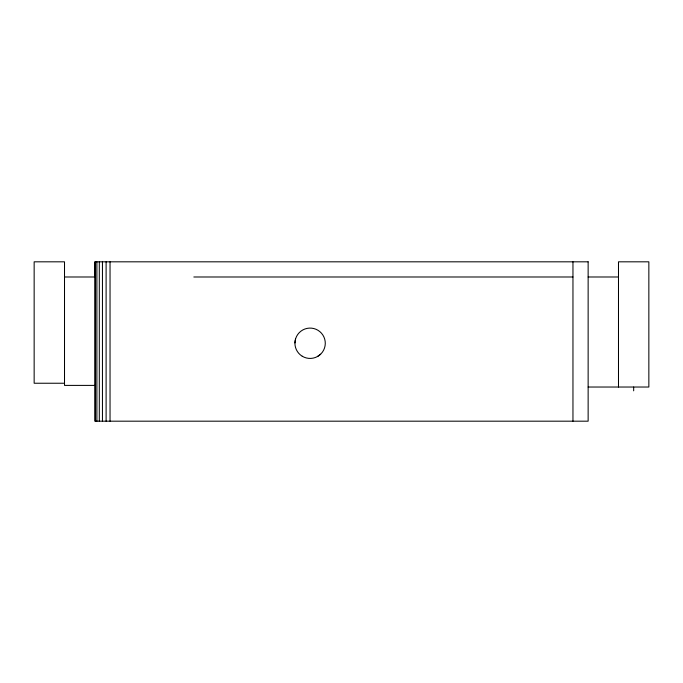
<?xml version="1.0" encoding="UTF-8"?>
<svg xmlns="http://www.w3.org/2000/svg" width="683" height="683" viewBox="0 0 683 683"><rect width="100%" height="100%" fill="white"/><g stroke="black" fill="none" stroke-linecap="round" stroke-linejoin="round"><path stroke-width="1.02" d="M294.936 342.934L295.534 339.016M317.416 356.56L320.609 354.221M64.509 276.991L95.381 276.991M193.835 276.991L572.96 276.991M588.14 276.991L618.491 276.991M64.509 383.24L34.15 383.24L34.15 261.82L64.509 261.82L64.509 385.4L94.86 385.4M588.14 387.03L648.85 387.03L648.85 261.82L618.491 261.82L618.491 387.03M633.67 387.03L633.67 390.83M572.96 261.82L572.96 421.18M110.04 261.82L110.04 421.18M106.113 261.82L106.113 421.18M102.45 261.82L102.45 421.18M99.308 261.82L99.308 421.18M96.892 261.82L96.892 421.18M95.381 261.82L95.381 421.18M95.21 261.82L95.21 276.991M588.14 261.82L94.86 261.82L94.86 421.18L588.14 421.18L588.14 261.82M302.236 356.236A15.18 15.18 0 0 0 325.279 343.583A15.18 15.18 0 0 0 302.8 329.957A15.18 15.18 0 0 0 302.236 356.236"/></g></svg>
